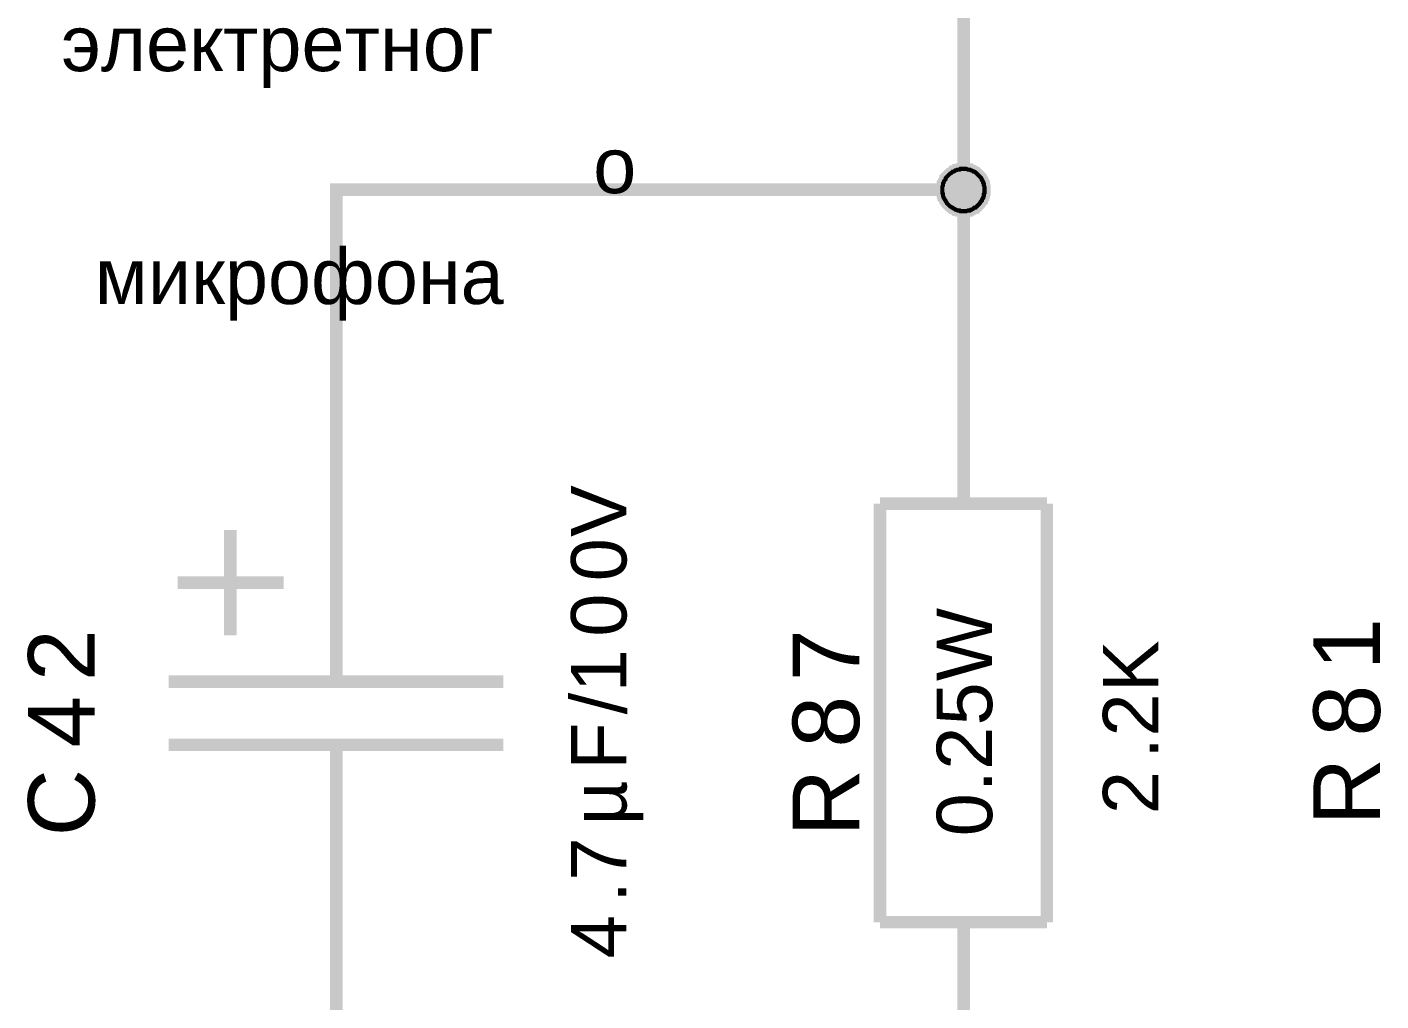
# Model space of a CAD drawing. Header units: millimetres. Extents: x -2024 to 917, y -725 to 13.
# Drawn here: x 299.77 to 332.13, y -285.66 to -262.4 of the extents above; entities that cross this region are included whole.
import ezdxf

# ---------------------------------------------------------------- set-up
doc = ezdxf.new("R2010")
doc.units = ezdxf.units.MM
doc.layers.add('Sheet', color=255, linetype='Continuous')
doc.styles.get("Standard").update_dxf_attribs({"font": 'arial.ttf'})

msp = doc.modelspace()

# ---------------------------------------------------------------- linework, layer by layer
at = {"layer": 'Sheet'}
for points, const_width in [([(322.157, -261.298), (322.157, -266.282), (322.157, -271.283)], 0.3), ([(321.644, -266.282), (321.644, -266.265), (321.644, -266.232), (321.644, -266.216), (321.661, -266.182), (321.661, -266.166), (321.661, -266.133), (321.677, -266.116), (321.677, -266.1), (321.694, -266.066), (321.71, -266.05), (321.727, -266.033), (321.727, -266), (321.743, -265.984), (321.76, -265.967), (321.777, -265.951), (321.793, -265.934), (321.81, -265.917), (321.826, -265.901), (321.859, -265.884), (321.876, -265.868), (321.892, -265.851), (321.909, -265.851), (321.942, -265.835), (321.959, -265.818), (321.975, -265.818), (322.008, -265.802), (322.025, -265.802), (322.058, -265.802), (322.075, -265.785), (322.108, -265.785), (322.124, -265.785), (322.157, -265.785)], 0.3), ([(321.644, -266.282), (321.644, -266.265), (321.644, -266.232), (321.644, -266.216), (321.661, -266.182), (321.661, -266.166), (321.661, -266.133), (321.677, -266.116), (321.677, -266.1), (321.694, -266.066), (321.71, -266.05), (321.727, -266.033), (321.727, -266), (321.743, -265.984), (321.76, -265.967), (321.777, -265.951), (321.793, -265.934), (321.81, -265.917), (321.826, -265.901), (321.859, -265.884), (321.876, -265.868), (321.892, -265.851), (321.909, -265.851), (321.942, -265.835), (321.959, -265.818), (321.975, -265.818), (322.008, -265.802), (322.025, -265.802), (322.058, -265.802), (322.075, -265.785), (322.108, -265.785), (322.124, -265.785), (322.157, -265.785)], 0.3), ([(321.644, -266.282), (321.644, -266.265), (321.644, -266.232), (321.644, -266.216), (321.661, -266.182), (321.661, -266.166), (321.661, -266.133), (321.677, -266.116), (321.677, -266.1), (321.694, -266.066), (321.71, -266.05), (321.727, -266.033), (321.727, -266), (321.743, -265.984), (321.76, -265.967), (321.777, -265.951), (321.793, -265.934), (321.81, -265.917), (321.826, -265.901), (321.859, -265.884), (321.876, -265.868), (321.892, -265.851), (321.909, -265.851), (321.942, -265.835), (321.959, -265.818), (321.975, -265.818), (322.008, -265.802), (322.025, -265.802), (322.058, -265.802), (322.075, -265.785), (322.108, -265.785), (322.124, -265.785), (322.157, -265.785)], 0.3), ([(321.644, -266.282), (321.644, -266.265), (321.644, -266.232), (321.644, -266.216), (321.661, -266.182), (321.661, -266.166), (321.661, -266.133), (321.677, -266.116), (321.677, -266.1), (321.694, -266.066), (321.71, -266.05), (321.727, -266.033), (321.727, -266), (321.743, -265.984), (321.76, -265.967), (321.777, -265.951), (321.793, -265.934), (321.81, -265.917), (321.826, -265.901), (321.859, -265.884), (321.876, -265.868), (321.892, -265.851), (321.909, -265.851), (321.942, -265.835), (321.959, -265.818), (321.975, -265.818), (322.008, -265.802), (322.025, -265.802), (322.058, -265.802), (322.075, -265.785), (322.108, -265.785), (322.124, -265.785), (322.157, -265.785)], 0.3), ([(321.644, -266.282), (321.644, -266.265), (321.644, -266.232), (321.644, -266.216), (321.661, -266.182), (321.661, -266.166), (321.661, -266.133), (321.677, -266.116), (321.677, -266.1), (321.694, -266.066), (321.71, -266.05), (321.727, -266.033), (321.727, -266), (321.743, -265.984), (321.76, -265.967), (321.777, -265.951), (321.793, -265.934), (321.81, -265.917), (321.826, -265.901), (321.859, -265.884), (321.876, -265.868), (321.892, -265.851), (321.909, -265.851), (321.942, -265.835), (321.959, -265.818), (321.975, -265.818), (322.008, -265.802), (322.025, -265.802), (322.058, -265.802), (322.075, -265.785), (322.108, -265.785), (322.124, -265.785), (322.157, -265.785)], 0.0991), ([(321.644, -266.282), (321.644, -266.265), (321.644, -266.232), (321.644, -266.216), (321.661, -266.182), (321.661, -266.166), (321.661, -266.133), (321.677, -266.116), (321.677, -266.1), (321.694, -266.066), (321.71, -266.05), (321.727, -266.033), (321.727, -266), (321.743, -265.984), (321.76, -265.967), (321.777, -265.951), (321.793, -265.934), (321.81, -265.917), (321.826, -265.901), (321.859, -265.884), (321.876, -265.868), (321.892, -265.851), (321.909, -265.851), (321.942, -265.835), (321.959, -265.818), (321.975, -265.818), (322.008, -265.802), (322.025, -265.802), (322.058, -265.802), (322.075, -265.785), (322.108, -265.785), (322.124, -265.785), (322.157, -265.785)], 0.0991), ([(321.644, -266.282), (321.644, -266.265), (321.644, -266.232), (321.644, -266.216), (321.661, -266.182), (321.661, -266.166), (321.661, -266.133), (321.677, -266.116), (321.677, -266.1), (321.694, -266.066), (321.71, -266.05), (321.727, -266.033), (321.727, -266), (321.743, -265.984), (321.76, -265.967), (321.777, -265.951), (321.793, -265.934), (321.81, -265.917), (321.826, -265.901), (321.859, -265.884), (321.876, -265.868), (321.892, -265.851), (321.909, -265.851), (321.942, -265.835), (321.959, -265.818), (321.975, -265.818), (322.008, -265.802), (322.025, -265.802), (322.058, -265.802), (322.075, -265.785), (322.108, -265.785), (322.124, -265.785), (322.157, -265.785)], 0.0991), ([(321.644, -266.282), (321.644, -266.265), (321.644, -266.232), (321.644, -266.216), (321.661, -266.182), (321.661, -266.166), (321.661, -266.133), (321.677, -266.116), (321.677, -266.1), (321.694, -266.066), (321.71, -266.05), (321.727, -266.033), (321.727, -266), (321.743, -265.984), (321.76, -265.967), (321.777, -265.951), (321.793, -265.934), (321.81, -265.917), (321.826, -265.901), (321.859, -265.884), (321.876, -265.868), (321.892, -265.851), (321.909, -265.851), (321.942, -265.835), (321.959, -265.818), (321.975, -265.818), (322.008, -265.802), (322.025, -265.802), (322.058, -265.802), (322.075, -265.785), (322.108, -265.785), (322.124, -265.785), (322.157, -265.785)], 0.0991), ([(322.157, -265.785), (322.157, -265.785)], 0.3), ([(322.157, -265.785), (322.174, -265.785), (322.207, -265.785), (322.223, -265.785), (322.257, -265.802), (322.273, -265.802), (322.306, -265.802), (322.323, -265.818), (322.339, -265.818), (322.372, -265.835), (322.389, -265.851), (322.406, -265.851), (322.439, -265.868), (322.455, -265.884), (322.472, -265.901), (322.488, -265.917), (322.505, -265.934), (322.521, -265.951), (322.538, -265.967), (322.554, -265.984), (322.571, -266), (322.588, -266.033), (322.588, -266.05), (322.604, -266.066), (322.621, -266.1), (322.621, -266.116), (322.637, -266.133), (322.637, -266.166), (322.637, -266.182), (322.654, -266.216), (322.654, -266.232), (322.654, -266.265), (322.654, -266.282)], 0.3), ([(322.157, -265.785), (322.157, -265.785)], 0.3), ([(322.157, -265.785), (322.174, -265.785), (322.207, -265.785), (322.223, -265.785), (322.257, -265.802), (322.273, -265.802), (322.306, -265.802), (322.323, -265.818), (322.339, -265.818), (322.372, -265.835), (322.389, -265.851), (322.406, -265.851), (322.439, -265.868), (322.455, -265.884), (322.472, -265.901), (322.488, -265.917), (322.505, -265.934), (322.521, -265.951), (322.538, -265.967), (322.554, -265.984), (322.571, -266), (322.588, -266.033), (322.588, -266.05), (322.604, -266.066), (322.621, -266.1), (322.621, -266.116), (322.637, -266.133), (322.637, -266.166), (322.637, -266.182), (322.654, -266.216), (322.654, -266.232), (322.654, -266.265), (322.654, -266.282)], 0.3), ([(322.157, -265.785), (322.157, -265.785)], 0.3), ([(322.157, -265.785), (322.174, -265.785), (322.207, -265.785), (322.223, -265.785), (322.257, -265.802), (322.273, -265.802), (322.306, -265.802), (322.323, -265.818), (322.339, -265.818), (322.372, -265.835), (322.389, -265.851), (322.406, -265.851), (322.439, -265.868), (322.455, -265.884), (322.472, -265.901), (322.488, -265.917), (322.505, -265.934), (322.521, -265.951), (322.538, -265.967), (322.554, -265.984), (322.571, -266), (322.588, -266.033), (322.588, -266.05), (322.604, -266.066), (322.621, -266.1), (322.621, -266.116), (322.637, -266.133), (322.637, -266.166), (322.637, -266.182), (322.654, -266.216), (322.654, -266.232), (322.654, -266.265), (322.654, -266.282)], 0.3), ([(322.157, -265.785), (322.157, -265.785)], 0.3), ([(322.157, -265.785), (322.174, -265.785), (322.207, -265.785), (322.223, -265.785), (322.257, -265.802), (322.273, -265.802), (322.306, -265.802), (322.323, -265.818), (322.339, -265.818), (322.372, -265.835), (322.389, -265.851), (322.406, -265.851), (322.439, -265.868), (322.455, -265.884), (322.472, -265.901), (322.488, -265.917), (322.505, -265.934), (322.521, -265.951), (322.538, -265.967), (322.554, -265.984), (322.571, -266), (322.588, -266.033), (322.588, -266.05), (322.604, -266.066), (322.621, -266.1), (322.621, -266.116), (322.637, -266.133), (322.637, -266.166), (322.637, -266.182), (322.654, -266.216), (322.654, -266.232), (322.654, -266.265), (322.654, -266.282)], 0.3), ([(322.157, -265.785), (322.157, -265.785)], 0.0991), ([(322.157, -265.785), (322.174, -265.785), (322.207, -265.785), (322.223, -265.785), (322.257, -265.802), (322.273, -265.802), (322.306, -265.802), (322.323, -265.818), (322.339, -265.818), (322.372, -265.835), (322.389, -265.851), (322.406, -265.851), (322.439, -265.868), (322.455, -265.884), (322.472, -265.901), (322.488, -265.917), (322.505, -265.934), (322.521, -265.951), (322.538, -265.967), (322.554, -265.984), (322.571, -266), (322.588, -266.033), (322.588, -266.05), (322.604, -266.066), (322.621, -266.1), (322.621, -266.116), (322.637, -266.133), (322.637, -266.166), (322.637, -266.182), (322.654, -266.216), (322.654, -266.232), (322.654, -266.265), (322.654, -266.282)], 0.0991), ([(322.157, -265.785), (322.157, -265.785)], 0.0991), ([(322.157, -265.785), (322.174, -265.785), (322.207, -265.785), (322.223, -265.785), (322.257, -265.802), (322.273, -265.802), (322.306, -265.802), (322.323, -265.818), (322.339, -265.818), (322.372, -265.835), (322.389, -265.851), (322.406, -265.851), (322.439, -265.868), (322.455, -265.884), (322.472, -265.901), (322.488, -265.917), (322.505, -265.934), (322.521, -265.951), (322.538, -265.967), (322.554, -265.984), (322.571, -266), (322.588, -266.033), (322.588, -266.05), (322.604, -266.066), (322.621, -266.1), (322.621, -266.116), (322.637, -266.133), (322.637, -266.166), (322.637, -266.182), (322.654, -266.216), (322.654, -266.232), (322.654, -266.265), (322.654, -266.282)], 0.0991), ([(322.157, -265.785), (322.157, -265.785)], 0.0991), ([(322.157, -265.785), (322.174, -265.785), (322.207, -265.785), (322.223, -265.785), (322.257, -265.802), (322.273, -265.802), (322.306, -265.802), (322.323, -265.818), (322.339, -265.818), (322.372, -265.835), (322.389, -265.851), (322.406, -265.851), (322.439, -265.868), (322.455, -265.884), (322.472, -265.901), (322.488, -265.917), (322.505, -265.934), (322.521, -265.951), (322.538, -265.967), (322.554, -265.984), (322.571, -266), (322.588, -266.033), (322.588, -266.05), (322.604, -266.066), (322.621, -266.1), (322.621, -266.116), (322.637, -266.133), (322.637, -266.166), (322.637, -266.182), (322.654, -266.216), (322.654, -266.232), (322.654, -266.265), (322.654, -266.282)], 0.0991), ([(322.157, -265.785), (322.157, -265.785)], 0.0991), ([(322.157, -265.785), (322.174, -265.785), (322.207, -265.785), (322.223, -265.785), (322.257, -265.802), (322.273, -265.802), (322.306, -265.802), (322.323, -265.818), (322.339, -265.818), (322.372, -265.835), (322.389, -265.851), (322.406, -265.851), (322.439, -265.868), (322.455, -265.884), (322.472, -265.901), (322.488, -265.917), (322.505, -265.934), (322.521, -265.951), (322.538, -265.967), (322.554, -265.984), (322.571, -266), (322.588, -266.033), (322.588, -266.05), (322.604, -266.066), (322.621, -266.1), (322.621, -266.116), (322.637, -266.133), (322.637, -266.166), (322.637, -266.182), (322.654, -266.216), (322.654, -266.232), (322.654, -266.265), (322.654, -266.282)], 0.0991), ([(322.157, -266.282), (307.162, -266.282), (307.162, -275.041)], 0.3), ([(322.157, -266.795), (322.124, -266.795), (322.108, -266.795), (322.075, -266.795), (322.058, -266.779), (322.025, -266.779), (322.008, -266.779), (321.975, -266.762), (321.959, -266.762), (321.942, -266.745), (321.909, -266.729), (321.892, -266.712), (321.876, -266.712), (321.859, -266.696), (321.826, -266.679), (321.81, -266.663), (321.793, -266.646), (321.777, -266.629), (321.76, -266.613), (321.743, -266.58), (321.727, -266.563), (321.727, -266.547), (321.71, -266.53), (321.694, -266.497), (321.677, -266.48), (321.677, -266.464), (321.661, -266.431), (321.661, -266.414), (321.661, -266.381), (321.644, -266.365), (321.644, -266.331), (321.644, -266.315), (321.644, -266.282)], 0.3), ([(321.644, -266.282), (321.644, -266.282)], 0.3), ([(322.157, -266.795), (322.124, -266.795), (322.108, -266.795), (322.075, -266.795), (322.058, -266.779), (322.025, -266.779), (322.008, -266.779), (321.975, -266.762), (321.959, -266.762), (321.942, -266.745), (321.909, -266.729), (321.892, -266.712), (321.876, -266.712), (321.859, -266.696), (321.826, -266.679), (321.81, -266.663), (321.793, -266.646), (321.777, -266.629), (321.76, -266.613), (321.743, -266.58), (321.727, -266.563), (321.727, -266.547), (321.71, -266.53), (321.694, -266.497), (321.677, -266.48), (321.677, -266.464), (321.661, -266.431), (321.661, -266.414), (321.661, -266.381), (321.644, -266.365), (321.644, -266.331), (321.644, -266.315), (321.644, -266.282)], 0.3), ([(321.644, -266.282), (321.644, -266.282)], 0.3), ([(322.157, -266.795), (322.124, -266.795), (322.108, -266.795), (322.075, -266.795), (322.058, -266.779), (322.025, -266.779), (322.008, -266.779), (321.975, -266.762), (321.959, -266.762), (321.942, -266.745), (321.909, -266.729), (321.892, -266.712), (321.876, -266.712), (321.859, -266.696), (321.826, -266.679), (321.81, -266.663), (321.793, -266.646), (321.777, -266.629), (321.76, -266.613), (321.743, -266.58), (321.727, -266.563), (321.727, -266.547), (321.71, -266.53), (321.694, -266.497), (321.677, -266.48), (321.677, -266.464), (321.661, -266.431), (321.661, -266.414), (321.661, -266.381), (321.644, -266.365), (321.644, -266.331), (321.644, -266.315), (321.644, -266.282)], 0.3), ([(321.644, -266.282), (321.644, -266.282)], 0.3), ([(322.157, -266.795), (322.124, -266.795), (322.108, -266.795), (322.075, -266.795), (322.058, -266.779), (322.025, -266.779), (322.008, -266.779), (321.975, -266.762), (321.959, -266.762), (321.942, -266.745), (321.909, -266.729), (321.892, -266.712), (321.876, -266.712), (321.859, -266.696), (321.826, -266.679), (321.81, -266.663), (321.793, -266.646), (321.777, -266.629), (321.76, -266.613), (321.743, -266.58), (321.727, -266.563), (321.727, -266.547), (321.71, -266.53), (321.694, -266.497), (321.677, -266.48), (321.677, -266.464), (321.661, -266.431), (321.661, -266.414), (321.661, -266.381), (321.644, -266.365), (321.644, -266.331), (321.644, -266.315), (321.644, -266.282)], 0.3), ([(321.644, -266.282), (321.644, -266.282)], 0.3), ([(322.157, -266.795), (322.124, -266.795), (322.108, -266.795), (322.075, -266.795), (322.058, -266.779), (322.025, -266.779), (322.008, -266.779), (321.975, -266.762), (321.959, -266.762), (321.942, -266.745), (321.909, -266.729), (321.892, -266.712), (321.876, -266.712), (321.859, -266.696), (321.826, -266.679), (321.81, -266.663), (321.793, -266.646), (321.777, -266.629), (321.76, -266.613), (321.743, -266.58), (321.727, -266.563), (321.727, -266.547), (321.71, -266.53), (321.694, -266.497), (321.677, -266.48), (321.677, -266.464), (321.661, -266.431), (321.661, -266.414), (321.661, -266.381), (321.644, -266.365), (321.644, -266.331), (321.644, -266.315), (321.644, -266.282)], 0.0991), ([(321.644, -266.282), (321.644, -266.282)], 0.0991), ([(322.157, -266.795), (322.124, -266.795), (322.108, -266.795), (322.075, -266.795), (322.058, -266.779), (322.025, -266.779), (322.008, -266.779), (321.975, -266.762), (321.959, -266.762), (321.942, -266.745), (321.909, -266.729), (321.892, -266.712), (321.876, -266.712), (321.859, -266.696), (321.826, -266.679), (321.81, -266.663), (321.793, -266.646), (321.777, -266.629), (321.76, -266.613), (321.743, -266.58), (321.727, -266.563), (321.727, -266.547), (321.71, -266.53), (321.694, -266.497), (321.677, -266.48), (321.677, -266.464), (321.661, -266.431), (321.661, -266.414), (321.661, -266.381), (321.644, -266.365), (321.644, -266.331), (321.644, -266.315), (321.644, -266.282)], 0.0991), ([(321.644, -266.282), (321.644, -266.282)], 0.0991), ([(322.157, -266.795), (322.124, -266.795), (322.108, -266.795), (322.075, -266.795), (322.058, -266.779), (322.025, -266.779), (322.008, -266.779), (321.975, -266.762), (321.959, -266.762), (321.942, -266.745), (321.909, -266.729), (321.892, -266.712), (321.876, -266.712), (321.859, -266.696), (321.826, -266.679), (321.81, -266.663), (321.793, -266.646), (321.777, -266.629), (321.76, -266.613), (321.743, -266.58), (321.727, -266.563), (321.727, -266.547), (321.71, -266.53), (321.694, -266.497), (321.677, -266.48), (321.677, -266.464), (321.661, -266.431), (321.661, -266.414), (321.661, -266.381), (321.644, -266.365), (321.644, -266.331), (321.644, -266.315), (321.644, -266.282)], 0.0991), ([(321.644, -266.282), (321.644, -266.282)], 0.0991), ([(322.157, -266.795), (322.124, -266.795), (322.108, -266.795), (322.075, -266.795), (322.058, -266.779), (322.025, -266.779), (322.008, -266.779), (321.975, -266.762), (321.959, -266.762), (321.942, -266.745), (321.909, -266.729), (321.892, -266.712), (321.876, -266.712), (321.859, -266.696), (321.826, -266.679), (321.81, -266.663), (321.793, -266.646), (321.777, -266.629), (321.76, -266.613), (321.743, -266.58), (321.727, -266.563), (321.727, -266.547), (321.71, -266.53), (321.694, -266.497), (321.677, -266.48), (321.677, -266.464), (321.661, -266.431), (321.661, -266.414), (321.661, -266.381), (321.644, -266.365), (321.644, -266.331), (321.644, -266.315), (321.644, -266.282)], 0.0991), ([(321.644, -266.282), (321.644, -266.282)], 0.0991), ([(322.654, -266.282), (322.654, -266.315), (322.654, -266.331), (322.654, -266.365), (322.637, -266.381), (322.637, -266.414), (322.637, -266.431), (322.621, -266.464), (322.621, -266.48), (322.604, -266.497), (322.588, -266.53), (322.588, -266.547), (322.571, -266.563), (322.554, -266.58), (322.538, -266.613), (322.521, -266.629), (322.505, -266.646), (322.488, -266.663), (322.472, -266.679), (322.455, -266.696), (322.439, -266.712), (322.406, -266.712), (322.389, -266.729), (322.372, -266.745), (322.339, -266.762), (322.323, -266.762), (322.306, -266.779), (322.273, -266.779), (322.257, -266.779), (322.223, -266.795), (322.207, -266.795), (322.174, -266.795), (322.157, -266.795)], 0.3), ([(322.654, -266.282), (322.654, -266.315), (322.654, -266.331), (322.654, -266.365), (322.637, -266.381), (322.637, -266.414), (322.637, -266.431), (322.621, -266.464), (322.621, -266.48), (322.604, -266.497), (322.588, -266.53), (322.588, -266.547), (322.571, -266.563), (322.554, -266.58), (322.538, -266.613), (322.521, -266.629), (322.505, -266.646), (322.488, -266.663), (322.472, -266.679), (322.455, -266.696), (322.439, -266.712), (322.406, -266.712), (322.389, -266.729), (322.372, -266.745), (322.339, -266.762), (322.323, -266.762), (322.306, -266.779), (322.273, -266.779), (322.257, -266.779), (322.223, -266.795), (322.207, -266.795), (322.174, -266.795), (322.157, -266.795)], 0.3), ([(322.654, -266.282), (322.654, -266.315), (322.654, -266.331), (322.654, -266.365), (322.637, -266.381), (322.637, -266.414), (322.637, -266.431), (322.621, -266.464), (322.621, -266.48), (322.604, -266.497), (322.588, -266.53), (322.588, -266.547), (322.571, -266.563), (322.554, -266.58), (322.538, -266.613), (322.521, -266.629), (322.505, -266.646), (322.488, -266.663), (322.472, -266.679), (322.455, -266.696), (322.439, -266.712), (322.406, -266.712), (322.389, -266.729), (322.372, -266.745), (322.339, -266.762), (322.323, -266.762), (322.306, -266.779), (322.273, -266.779), (322.257, -266.779), (322.223, -266.795), (322.207, -266.795), (322.174, -266.795), (322.157, -266.795)], 0.3), ([(322.654, -266.282), (322.654, -266.315), (322.654, -266.331), (322.654, -266.365), (322.637, -266.381), (322.637, -266.414), (322.637, -266.431), (322.621, -266.464), (322.621, -266.48), (322.604, -266.497), (322.588, -266.53), (322.588, -266.547), (322.571, -266.563), (322.554, -266.58), (322.538, -266.613), (322.521, -266.629), (322.505, -266.646), (322.488, -266.663), (322.472, -266.679), (322.455, -266.696), (322.439, -266.712), (322.406, -266.712), (322.389, -266.729), (322.372, -266.745), (322.339, -266.762), (322.323, -266.762), (322.306, -266.779), (322.273, -266.779), (322.257, -266.779), (322.223, -266.795), (322.207, -266.795), (322.174, -266.795), (322.157, -266.795)], 0.3), ([(322.654, -266.282), (322.654, -266.315), (322.654, -266.331), (322.654, -266.365), (322.637, -266.381), (322.637, -266.414), (322.637, -266.431), (322.621, -266.464), (322.621, -266.48), (322.604, -266.497), (322.588, -266.53), (322.588, -266.547), (322.571, -266.563), (322.554, -266.58), (322.538, -266.613), (322.521, -266.629), (322.505, -266.646), (322.488, -266.663), (322.472, -266.679), (322.455, -266.696), (322.439, -266.712), (322.406, -266.712), (322.389, -266.729), (322.372, -266.745), (322.339, -266.762), (322.323, -266.762), (322.306, -266.779), (322.273, -266.779), (322.257, -266.779), (322.223, -266.795), (322.207, -266.795), (322.174, -266.795), (322.157, -266.795)], 0.0991), ([(322.654, -266.282), (322.654, -266.315), (322.654, -266.331), (322.654, -266.365), (322.637, -266.381), (322.637, -266.414), (322.637, -266.431), (322.621, -266.464), (322.621, -266.48), (322.604, -266.497), (322.588, -266.53), (322.588, -266.547), (322.571, -266.563), (322.554, -266.58), (322.538, -266.613), (322.521, -266.629), (322.505, -266.646), (322.488, -266.663), (322.472, -266.679), (322.455, -266.696), (322.439, -266.712), (322.406, -266.712), (322.389, -266.729), (322.372, -266.745), (322.339, -266.762), (322.323, -266.762), (322.306, -266.779), (322.273, -266.779), (322.257, -266.779), (322.223, -266.795), (322.207, -266.795), (322.174, -266.795), (322.157, -266.795)], 0.0991), ([(322.654, -266.282), (322.654, -266.315), (322.654, -266.331), (322.654, -266.365), (322.637, -266.381), (322.637, -266.414), (322.637, -266.431), (322.621, -266.464), (322.621, -266.48), (322.604, -266.497), (322.588, -266.53), (322.588, -266.547), (322.571, -266.563), (322.554, -266.58), (322.538, -266.613), (322.521, -266.629), (322.505, -266.646), (322.488, -266.663), (322.472, -266.679), (322.455, -266.696), (322.439, -266.712), (322.406, -266.712), (322.389, -266.729), (322.372, -266.745), (322.339, -266.762), (322.323, -266.762), (322.306, -266.779), (322.273, -266.779), (322.257, -266.779), (322.223, -266.795), (322.207, -266.795), (322.174, -266.795), (322.157, -266.795)], 0.0991), ([(322.654, -266.282), (322.654, -266.315), (322.654, -266.331), (322.654, -266.365), (322.637, -266.381), (322.637, -266.414), (322.637, -266.431), (322.621, -266.464), (322.621, -266.48), (322.604, -266.497), (322.588, -266.53), (322.588, -266.547), (322.571, -266.563), (322.554, -266.58), (322.538, -266.613), (322.521, -266.629), (322.505, -266.646), (322.488, -266.663), (322.472, -266.679), (322.455, -266.696), (322.439, -266.712), (322.406, -266.712), (322.389, -266.729), (322.372, -266.745), (322.339, -266.762), (322.323, -266.762), (322.306, -266.779), (322.273, -266.779), (322.257, -266.779), (322.223, -266.795), (322.207, -266.795), (322.174, -266.795), (322.157, -266.795)], 0.0991), ([(322.654, -266.282), (322.654, -266.282), (322.654, -266.282), (322.654, -266.282), (322.654, -266.282), (322.654, -266.282), (322.654, -266.282), (322.654, -266.282), (322.654, -266.282), (322.654, -266.282), (322.654, -266.282), (322.654, -266.282), (322.654, -266.282), (322.654, -266.282), (322.654, -266.282), (322.654, -266.282), (322.654, -266.282), (322.654, -266.282), (322.654, -266.282), (322.654, -266.282), (322.654, -266.282), (322.654, -266.282), (322.654, -266.282), (322.654, -266.282), (322.654, -266.282), (322.654, -266.282), (322.654, -266.282), (322.654, -266.282), (322.654, -266.282), (322.654, -266.282), (322.654, -266.282), (322.654, -266.282), (322.654, -266.282)], 0.3), ([(322.654, -266.282), (322.654, -266.282)], 0.3), ([(322.654, -266.282), (322.654, -266.282), (322.654, -266.282), (322.654, -266.282), (322.654, -266.282), (322.654, -266.282), (322.654, -266.282), (322.654, -266.282), (322.654, -266.282), (322.654, -266.282), (322.654, -266.282), (322.654, -266.282), (322.654, -266.282), (322.654, -266.282), (322.654, -266.282), (322.654, -266.282), (322.654, -266.282), (322.654, -266.282), (322.654, -266.282), (322.654, -266.282), (322.654, -266.282), (322.654, -266.282), (322.654, -266.282), (322.654, -266.282), (322.654, -266.282), (322.654, -266.282), (322.654, -266.282), (322.654, -266.282), (322.654, -266.282), (322.654, -266.282), (322.654, -266.282), (322.654, -266.282), (322.654, -266.282)], 0.3), ([(322.654, -266.282), (322.654, -266.282)], 0.3), ([(322.654, -266.282), (322.654, -266.282), (322.654, -266.282), (322.654, -266.282), (322.654, -266.282), (322.654, -266.282), (322.654, -266.282), (322.654, -266.282), (322.654, -266.282), (322.654, -266.282), (322.654, -266.282), (322.654, -266.282), (322.654, -266.282), (322.654, -266.282), (322.654, -266.282), (322.654, -266.282), (322.654, -266.282), (322.654, -266.282), (322.654, -266.282), (322.654, -266.282), (322.654, -266.282), (322.654, -266.282), (322.654, -266.282), (322.654, -266.282), (322.654, -266.282), (322.654, -266.282), (322.654, -266.282), (322.654, -266.282), (322.654, -266.282), (322.654, -266.282), (322.654, -266.282), (322.654, -266.282), (322.654, -266.282)], 0.3), ([(322.654, -266.282), (322.654, -266.282)], 0.3), ([(322.654, -266.282), (322.654, -266.282), (322.654, -266.282), (322.654, -266.282), (322.654, -266.282), (322.654, -266.282), (322.654, -266.282), (322.654, -266.282), (322.654, -266.282), (322.654, -266.282), (322.654, -266.282), (322.654, -266.282), (322.654, -266.282), (322.654, -266.282), (322.654, -266.282), (322.654, -266.282), (322.654, -266.282), (322.654, -266.282), (322.654, -266.282), (322.654, -266.282), (322.654, -266.282), (322.654, -266.282), (322.654, -266.282), (322.654, -266.282), (322.654, -266.282), (322.654, -266.282), (322.654, -266.282), (322.654, -266.282), (322.654, -266.282), (322.654, -266.282), (322.654, -266.282), (322.654, -266.282), (322.654, -266.282)], 0.3), ([(322.654, -266.282), (322.654, -266.282)], 0.3), ([(322.654, -266.282), (322.654, -266.282), (322.654, -266.282), (322.654, -266.282), (322.654, -266.282), (322.654, -266.282), (322.654, -266.282), (322.654, -266.282), (322.654, -266.282), (322.654, -266.282), (322.654, -266.282), (322.654, -266.282), (322.654, -266.282), (322.654, -266.282), (322.654, -266.282), (322.654, -266.282), (322.654, -266.282), (322.654, -266.282), (322.654, -266.282), (322.654, -266.282), (322.654, -266.282), (322.654, -266.282), (322.654, -266.282), (322.654, -266.282), (322.654, -266.282), (322.654, -266.282), (322.654, -266.282), (322.654, -266.282), (322.654, -266.282), (322.654, -266.282), (322.654, -266.282), (322.654, -266.282), (322.654, -266.282)], 0.0991), ([(322.654, -266.282), (322.654, -266.282)], 0.0991), ([(322.654, -266.282), (322.654, -266.282), (322.654, -266.282), (322.654, -266.282), (322.654, -266.282), (322.654, -266.282), (322.654, -266.282), (322.654, -266.282), (322.654, -266.282), (322.654, -266.282), (322.654, -266.282), (322.654, -266.282), (322.654, -266.282), (322.654, -266.282), (322.654, -266.282), (322.654, -266.282), (322.654, -266.282), (322.654, -266.282), (322.654, -266.282), (322.654, -266.282), (322.654, -266.282), (322.654, -266.282), (322.654, -266.282), (322.654, -266.282), (322.654, -266.282), (322.654, -266.282), (322.654, -266.282), (322.654, -266.282), (322.654, -266.282), (322.654, -266.282), (322.654, -266.282), (322.654, -266.282), (322.654, -266.282)], 0.0991), ([(322.654, -266.282), (322.654, -266.282)], 0.0991), ([(322.654, -266.282), (322.654, -266.282), (322.654, -266.282), (322.654, -266.282), (322.654, -266.282), (322.654, -266.282), (322.654, -266.282), (322.654, -266.282), (322.654, -266.282), (322.654, -266.282), (322.654, -266.282), (322.654, -266.282), (322.654, -266.282), (322.654, -266.282), (322.654, -266.282), (322.654, -266.282), (322.654, -266.282), (322.654, -266.282), (322.654, -266.282), (322.654, -266.282), (322.654, -266.282), (322.654, -266.282), (322.654, -266.282), (322.654, -266.282), (322.654, -266.282), (322.654, -266.282), (322.654, -266.282), (322.654, -266.282), (322.654, -266.282), (322.654, -266.282), (322.654, -266.282), (322.654, -266.282), (322.654, -266.282)], 0.0991), ([(322.654, -266.282), (322.654, -266.282)], 0.0991), ([(322.654, -266.282), (322.654, -266.282), (322.654, -266.282), (322.654, -266.282), (322.654, -266.282), (322.654, -266.282), (322.654, -266.282), (322.654, -266.282), (322.654, -266.282), (322.654, -266.282), (322.654, -266.282), (322.654, -266.282), (322.654, -266.282), (322.654, -266.282), (322.654, -266.282), (322.654, -266.282), (322.654, -266.282), (322.654, -266.282), (322.654, -266.282), (322.654, -266.282), (322.654, -266.282), (322.654, -266.282), (322.654, -266.282), (322.654, -266.282), (322.654, -266.282), (322.654, -266.282), (322.654, -266.282), (322.654, -266.282), (322.654, -266.282), (322.654, -266.282), (322.654, -266.282), (322.654, -266.282), (322.654, -266.282)], 0.0991), ([(322.654, -266.282), (322.654, -266.282)], 0.0991), ([(322.157, -273.783), (322.157, -271.283)], 0.3), ([(320.155, -273.783), (324.143, -273.783)], 0.3), ([(320.155, -283.784), (320.155, -273.783)], 0.3), ([(324.143, -283.784), (324.143, -273.783)], 0.3), ([(304.63, -276.929), (304.63, -274.412)], 0.3), ([(307.162, -278.039), (307.162, -275.041)], 0.3), ([(303.372, -275.671), (305.904, -275.671)], 0.3), ([(303.157, -278.039), (311.151, -278.039)], 0.3), ([(303.157, -279.545), (311.151, -279.545)], 0.3), ([(307.162, -279.545), (307.162, -282.543)], 0.3), ([(307.162, -282.543), (307.162, -308.788)], 0.3), ([(320.155, -283.784), (324.143, -283.784)], 0.3), ([(322.157, -283.784), (322.157, -286.285)], 0.3)]:
    msp.add_lwpolyline(points, dxfattribs=dict(at, const_width=const_width))
at = {"layer": 'Sheet', "const_width": 0.508}
msp.add_lwpolyline([(321.835, -266.282, 1), (322.343, -266.282, 1)], format="xyb", close=True, dxfattribs=at)

# ---------------------------------------------------------------- texts
at = {"layer": 'Sheet'}
for s, height, p in [('электретног', 1.32471, (300.591, -263.45)), ('о ', 1.3247, (313.302, -266.365)), ('микрофона', 1.3247, (301.386, -269.014))]:
    msp.add_text(s, height=height, dxfattribs=at).set_placement(p)
for s, height, p in [('V', 1.325, (314.097, -274.578)), ('0', 1.325, (314.097, -275.638)), ('0', 1.325, (314.097, -276.962)), ('W', 1.325, (322.836, -278.022)), ('1', 1.59, (332.104, -277.757)), ('2', 1.59, (301.386, -278.022)), ('7', 1.59, (319.658, -278.022)), ('K', 1.325, (326.808, -278.287)), ('1', 1.325, (314.097, -278.287)), ('5', 1.325, (322.836, -279.082)), ('8', 1.59, (332.104, -279.347)), ('4', 1.59, (301.386, -279.612)), ('/', 1.325, (314.097, -278.817)), ('8', 1.59, (319.658, -279.612)), ('2', 1.325, (326.808, -279.347)), ('F', 1.325, (314.097, -280.142)), ('2', 1.325, (322.836, -280.142)), ('.', 1.325, (326.808, -279.877)), ('R', 1.59, (332.104, -281.466)), ('C', 1.59, (301.386, -281.731)), ('µ', 1.325, (314.097, -281.466)), ('R', 1.59, (319.658, -281.731)), ('.', 1.325, (322.836, -280.671)), ('2', 1.325, (326.808, -281.201)), ('0', 1.325, (322.836, -281.731)), ('7', 1.325, (314.097, -282.791)), ('.', 1.325, (314.097, -283.321)), ('4', 1.325, (314.097, -284.646))]:
    msp.add_text(s, height=height, rotation=90, dxfattribs=at).set_placement(p)

doc.saveas('drawing.dxf')
